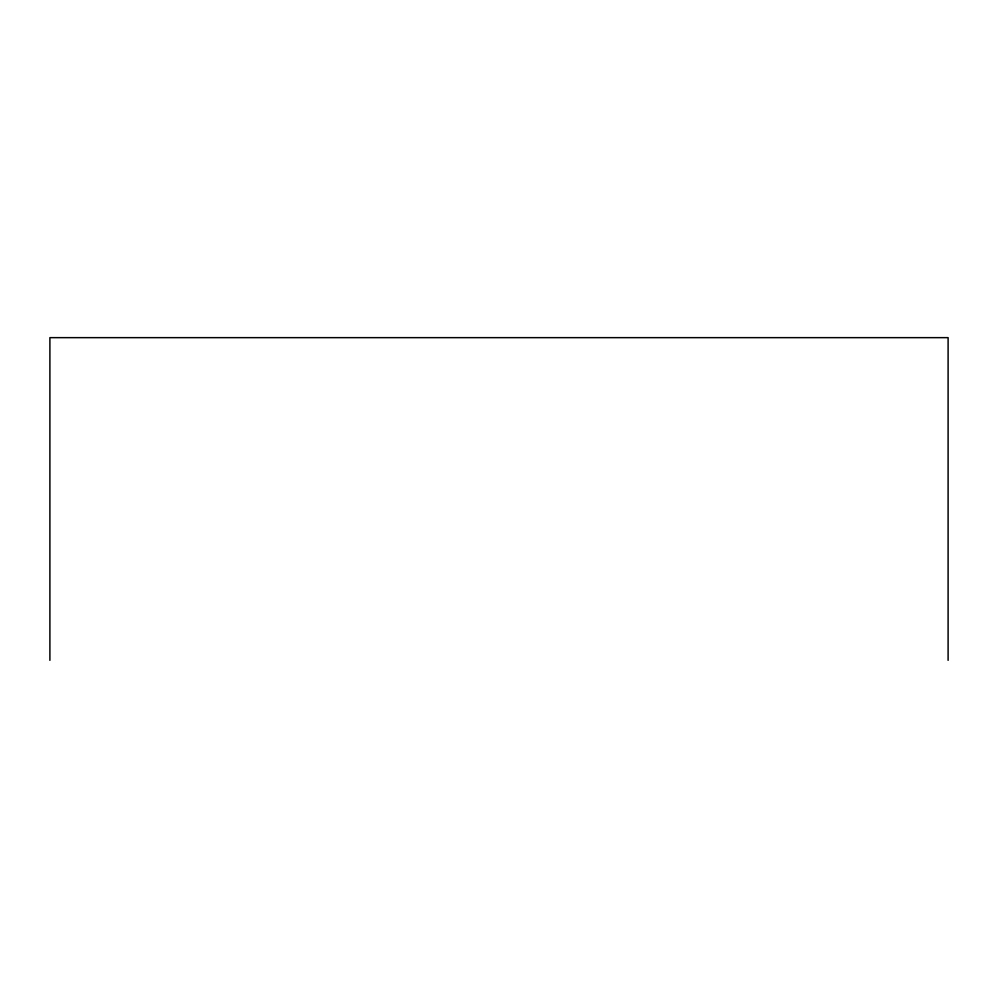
<?xml version="1.0" encoding="UTF-8"?>
<svg xmlns="http://www.w3.org/2000/svg" width="998" height="998" viewBox="0 0 998 998"><rect width="100%" height="100%" fill="white"/><g stroke="black" fill="none" stroke-linecap="round" stroke-linejoin="round"><path stroke-width="1.5" d="M948.1 660.352L948.1 337.648L49.9 337.648L49.9 660.352"/></g></svg>
